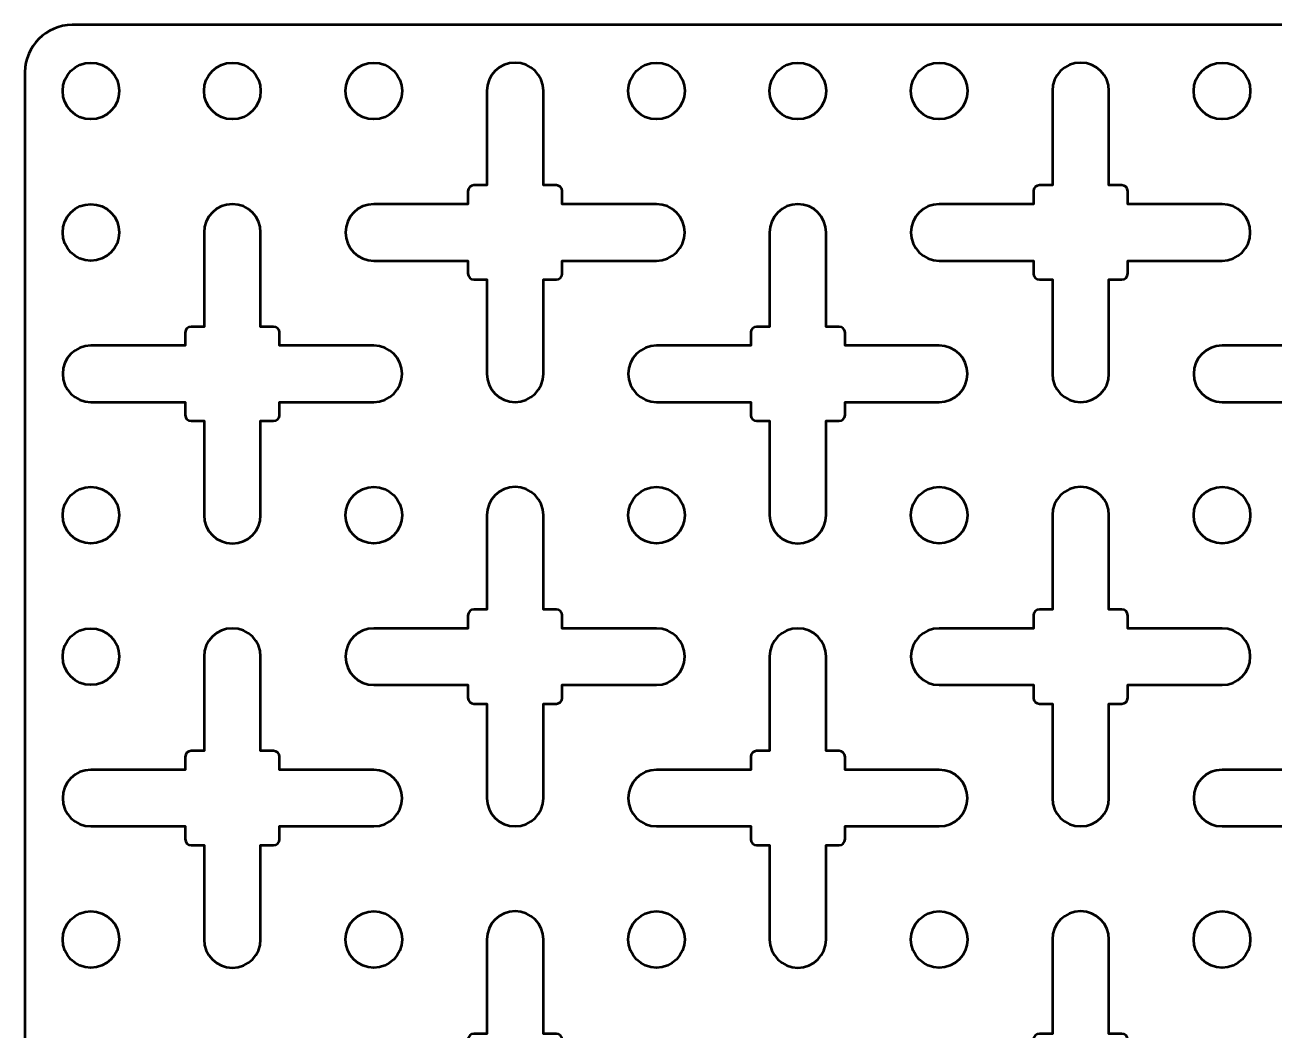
# Model space of a CAD drawing. Header units: centimetres. Extents: x -24.7 to 24.7, y -24.7 to 24.7.
# Drawn here: x -24.7 to -11.45, y 14.04 to 24.7 of the extents above; entities that cross this region are included whole.
import ezdxf

# ---------------------------------------------------------------- set-up
doc = ezdxf.new("R2010")
doc.units = ezdxf.units.CM
doc.header["$MEASUREMENT"] = 0
doc.layers.add('Layer 1', color=7, linetype='Continuous')

msp = doc.modelspace()

# ---------------------------------------------------------------- linework, layer by layer
at = {"layer": 'Layer 1', "lineweight": 53}
for centre in [(-23.99999, 23.99999), (-22.49999, 23.99999), (-20.99999, 23.99999), (-17.99999, 23.99999), (-16.49999, 23.99999), (-14.99999, 23.99999), (-11.99999, 23.99999), (-23.99999, 22.49999), (-23.99999, 19.49999), (-20.99999, 19.49999), (-17.99999, 19.49999), (-14.99999, 19.49999), (-11.99999, 19.49999), (-23.99999, 17.99999), (-23.99999, 14.99999), (-20.99999, 14.99999), (-17.99999, 14.99999), (-14.99999, 14.99999), (-11.99999, 14.99999)]:
    msp.add_ellipse(centre, major_axis=(0, 0.30001), ratio=1, dxfattribs=at)
for points, knots in [([(-24.7, -24.2), (-24.7, -24.2), (-24.7, 24.2), (-24.7, 24.2), (-24.7, 24.2), (-24.7, 24.47614), (-24.47614, 24.7), (-24.2, 24.7), (-24.2, 24.7), (-24.2, 24.7), (24.2, 24.7), (24.2, 24.7), (24.2, 24.7), (24.47614, 24.7), (24.7, 24.47614), (24.7, 24.2), (24.7, 24.2), (24.7, 24.2), (24.7, -24.2), (24.7, -24.2), (24.7, -24.2), (24.7, -24.47614), (24.47614, -24.7), (24.2, -24.7), (24.2, -24.7), (24.2, -24.7), (-24.2, -24.7), (-24.2, -24.7), (-24.2, -24.7), (-24.47614, -24.7), (-24.7, -24.47614), (-24.7, -24.2)], [0, 0, 0, 0, 0.11111111, 0.11111111, 0.11111111, 0.11111111, 0.22222222, 0.22222222, 0.22222222, 0.22222222, 0.33333333, 0.33333333, 0.33333333, 0.33333333, 0.44444444, 0.44444444, 0.44444444, 0.44444444, 0.55555556, 0.55555556, 0.55555556, 0.55555556, 0.66666667, 0.66666667, 0.66666667, 0.66666667, 0.77777778, 0.77777778, 0.77777778, 0.77777778, 1, 1, 1, 1]), ([(-19.8, 21), (-19.8, 21), (-19.8, 22.00002), (-19.8, 22.00002), (-19.8, 22.00002), (-19.8, 22.00002), (-19.9375, 22.00002), (-19.9375, 22.00002), (-19.9375, 22.00002), (-19.97202, 22.00002), (-20, 22.02801), (-20, 22.06252), (-20, 22.06252), (-20, 22.06252), (-20, 22.2), (-20, 22.2), (-20, 22.2), (-20, 22.2), (-21, 22.2), (-21, 22.2), (-21, 22.2), (-21.16569, 22.2), (-21.3, 22.33431), (-21.3, 22.5), (-21.3, 22.5), (-21.3, 22.66569), (-21.16569, 22.8), (-21, 22.8), (-21, 22.8), (-21, 22.8), (-20, 22.8), (-20, 22.8), (-20, 22.8), (-20, 22.8), (-20, 22.93748), (-20, 22.93748), (-20, 22.93748), (-20, 22.97199), (-19.97202, 22.99998), (-19.9375, 22.99998), (-19.9375, 22.99998), (-19.9375, 22.99998), (-19.8, 22.99998), (-19.8, 22.99998), (-19.8, 22.99998), (-19.8, 22.99998), (-19.8, 24), (-19.8, 24), (-19.8, 24), (-19.8, 24.16569), (-19.66569, 24.3), (-19.5, 24.3), (-19.5, 24.3), (-19.33431, 24.3), (-19.2, 24.16569), (-19.2, 24), (-19.2, 24), (-19.2, 24), (-19.2, 22.99998), (-19.2, 22.99998), (-19.2, 22.99998), (-19.2, 22.99998), (-19.0625, 22.99998), (-19.0625, 22.99998), (-19.0625, 22.99998), (-19.02798, 22.99998), (-19, 22.97199), (-19, 22.93748), (-19, 22.93748), (-19, 22.93748), (-19, 22.8), (-19, 22.8), (-19, 22.8), (-19, 22.8), (-18, 22.8), (-18, 22.8), (-18, 22.8), (-17.83431, 22.8), (-17.7, 22.66569), (-17.7, 22.5), (-17.7, 22.5), (-17.7, 22.33431), (-17.83431, 22.2), (-18, 22.2), (-18, 22.2), (-18, 22.2), (-19, 22.2), (-19, 22.2), (-19, 22.2), (-19, 22.2), (-19, 22.06252), (-19, 22.06252), (-19, 22.06252), (-19, 22.02801), (-19.02798, 22.00002), (-19.0625, 22.00002), (-19.0625, 22.00002), (-19.0625, 22.00002), (-19.2, 22.00002), (-19.2, 22.00002), (-19.2, 22.00002), (-19.2, 22.00002), (-19.2, 21), (-19.2, 21), (-19.2, 21), (-19.2, 20.83431), (-19.33431, 20.7), (-19.5, 20.7), (-19.5, 20.7), (-19.66569, 20.7), (-19.8, 20.83431), (-19.8, 21)], [0, 0, 0, 0, 0.03448276, 0.03448276, 0.03448276, 0.03448276, 0.06896552, 0.06896552, 0.06896552, 0.06896552, 0.10344828, 0.10344828, 0.10344828, 0.10344828, 0.13793103, 0.13793103, 0.13793103, 0.13793103, 0.17241379, 0.17241379, 0.17241379, 0.17241379, 0.20689655, 0.20689655, 0.20689655, 0.20689655, 0.24137931, 0.24137931, 0.24137931, 0.24137931, 0.27586207, 0.27586207, 0.27586207, 0.27586207, 0.31034483, 0.31034483, 0.31034483, 0.31034483, 0.34482759, 0.34482759, 0.34482759, 0.34482759, 0.37931034, 0.37931034, 0.37931034, 0.37931034, 0.4137931, 0.4137931, 0.4137931, 0.4137931, 0.44827586, 0.44827586, 0.44827586, 0.44827586, 0.48275862, 0.48275862, 0.48275862, 0.48275862, 0.51724138, 0.51724138, 0.51724138, 0.51724138, 0.55172414, 0.55172414, 0.55172414, 0.55172414, 0.5862069, 0.5862069, 0.5862069, 0.5862069, 0.62068966, 0.62068966, 0.62068966, 0.62068966, 0.65517241, 0.65517241, 0.65517241, 0.65517241, 0.68965517, 0.68965517, 0.68965517, 0.68965517, 0.72413793, 0.72413793, 0.72413793, 0.72413793, 0.75862069, 0.75862069, 0.75862069, 0.75862069, 0.79310345, 0.79310345, 0.79310345, 0.79310345, 0.82758621, 0.82758621, 0.82758621, 0.82758621, 0.86206897, 0.86206897, 0.86206897, 0.86206897, 0.89655172, 0.89655172, 0.89655172, 0.89655172, 0.93103448, 0.93103448, 0.93103448, 0.93103448, 1, 1, 1, 1]), ([(-13.8, 21), (-13.8, 21), (-13.8, 22.00002), (-13.8, 22.00002), (-13.8, 22.00002), (-13.8, 22.00002), (-13.9375, 22.00002), (-13.9375, 22.00002), (-13.9375, 22.00002), (-13.97202, 22.00002), (-14, 22.02801), (-14, 22.06252), (-14, 22.06252), (-14, 22.06252), (-14, 22.2), (-14, 22.2), (-14, 22.2), (-14, 22.2), (-15, 22.2), (-15, 22.2), (-15, 22.2), (-15.16569, 22.2), (-15.3, 22.33431), (-15.3, 22.5), (-15.3, 22.5), (-15.3, 22.66569), (-15.16569, 22.8), (-15, 22.8), (-15, 22.8), (-15, 22.8), (-14, 22.8), (-14, 22.8), (-14, 22.8), (-14, 22.8), (-14, 22.93748), (-14, 22.93748), (-14, 22.93748), (-14, 22.97199), (-13.97202, 22.99998), (-13.9375, 22.99998), (-13.9375, 22.99998), (-13.9375, 22.99998), (-13.8, 22.99998), (-13.8, 22.99998), (-13.8, 22.99998), (-13.8, 22.99998), (-13.8, 24), (-13.8, 24), (-13.8, 24), (-13.8, 24.16569), (-13.66569, 24.3), (-13.5, 24.3), (-13.5, 24.3), (-13.33431, 24.3), (-13.2, 24.16569), (-13.2, 24), (-13.2, 24), (-13.2, 24), (-13.2, 22.99998), (-13.2, 22.99998), (-13.2, 22.99998), (-13.2, 22.99998), (-13.0625, 22.99998), (-13.0625, 22.99998), (-13.0625, 22.99998), (-13.02798, 22.99998), (-13, 22.97199), (-13, 22.93748), (-13, 22.93748), (-13, 22.93748), (-13, 22.8), (-13, 22.8), (-13, 22.8), (-13, 22.8), (-12, 22.8), (-12, 22.8), (-12, 22.8), (-11.83431, 22.8), (-11.7, 22.66569), (-11.7, 22.5), (-11.7, 22.5), (-11.7, 22.33431), (-11.83431, 22.2), (-12, 22.2), (-12, 22.2), (-12, 22.2), (-13, 22.2), (-13, 22.2), (-13, 22.2), (-13, 22.2), (-13, 22.06252), (-13, 22.06252), (-13, 22.06252), (-13, 22.02801), (-13.02798, 22.00002), (-13.0625, 22.00002), (-13.0625, 22.00002), (-13.0625, 22.00002), (-13.2, 22.00002), (-13.2, 22.00002), (-13.2, 22.00002), (-13.2, 22.00002), (-13.2, 21), (-13.2, 21), (-13.2, 21), (-13.2, 20.83431), (-13.33431, 20.7), (-13.5, 20.7), (-13.5, 20.7), (-13.66569, 20.7), (-13.8, 20.83431), (-13.8, 21)], [0, 0, 0, 0, 0.03448276, 0.03448276, 0.03448276, 0.03448276, 0.06896552, 0.06896552, 0.06896552, 0.06896552, 0.10344828, 0.10344828, 0.10344828, 0.10344828, 0.13793103, 0.13793103, 0.13793103, 0.13793103, 0.17241379, 0.17241379, 0.17241379, 0.17241379, 0.20689655, 0.20689655, 0.20689655, 0.20689655, 0.24137931, 0.24137931, 0.24137931, 0.24137931, 0.27586207, 0.27586207, 0.27586207, 0.27586207, 0.31034483, 0.31034483, 0.31034483, 0.31034483, 0.34482759, 0.34482759, 0.34482759, 0.34482759, 0.37931034, 0.37931034, 0.37931034, 0.37931034, 0.4137931, 0.4137931, 0.4137931, 0.4137931, 0.44827586, 0.44827586, 0.44827586, 0.44827586, 0.48275862, 0.48275862, 0.48275862, 0.48275862, 0.51724138, 0.51724138, 0.51724138, 0.51724138, 0.55172414, 0.55172414, 0.55172414, 0.55172414, 0.5862069, 0.5862069, 0.5862069, 0.5862069, 0.62068966, 0.62068966, 0.62068966, 0.62068966, 0.65517241, 0.65517241, 0.65517241, 0.65517241, 0.68965517, 0.68965517, 0.68965517, 0.68965517, 0.72413793, 0.72413793, 0.72413793, 0.72413793, 0.75862069, 0.75862069, 0.75862069, 0.75862069, 0.79310345, 0.79310345, 0.79310345, 0.79310345, 0.82758621, 0.82758621, 0.82758621, 0.82758621, 0.86206897, 0.86206897, 0.86206897, 0.86206897, 0.89655172, 0.89655172, 0.89655172, 0.89655172, 0.93103448, 0.93103448, 0.93103448, 0.93103448, 1, 1, 1, 1]), ([(-22.8, 19.5), (-22.8, 19.5), (-22.8, 20.50002), (-22.8, 20.50002), (-22.8, 20.50002), (-22.8, 20.50002), (-22.9375, 20.50002), (-22.9375, 20.50002), (-22.9375, 20.50002), (-22.97202, 20.50002), (-23, 20.52801), (-23, 20.56252), (-23, 20.56252), (-23, 20.56252), (-23, 20.7), (-23, 20.7), (-23, 20.7), (-23, 20.7), (-24, 20.7), (-24, 20.7), (-24, 20.7), (-24.16569, 20.7), (-24.3, 20.83431), (-24.3, 21), (-24.3, 21), (-24.3, 21.16569), (-24.16569, 21.3), (-24, 21.3), (-24, 21.3), (-24, 21.3), (-23, 21.3), (-23, 21.3), (-23, 21.3), (-23, 21.3), (-23, 21.43748), (-23, 21.43748), (-23, 21.43748), (-23, 21.47199), (-22.97202, 21.49998), (-22.9375, 21.49998), (-22.9375, 21.49998), (-22.9375, 21.49998), (-22.8, 21.49998), (-22.8, 21.49998), (-22.8, 21.49998), (-22.8, 21.49998), (-22.8, 22.5), (-22.8, 22.5), (-22.8, 22.5), (-22.8, 22.66569), (-22.66569, 22.8), (-22.5, 22.8), (-22.5, 22.8), (-22.33431, 22.8), (-22.2, 22.66569), (-22.2, 22.5), (-22.2, 22.5), (-22.2, 22.5), (-22.2, 21.49998), (-22.2, 21.49998), (-22.2, 21.49998), (-22.2, 21.49998), (-22.0625, 21.49998), (-22.0625, 21.49998), (-22.0625, 21.49998), (-22.02798, 21.49998), (-22, 21.47199), (-22, 21.43748), (-22, 21.43748), (-22, 21.43748), (-22, 21.3), (-22, 21.3), (-22, 21.3), (-22, 21.3), (-21, 21.3), (-21, 21.3), (-21, 21.3), (-20.83431, 21.3), (-20.7, 21.16569), (-20.7, 21), (-20.7, 21), (-20.7, 20.83431), (-20.83431, 20.7), (-21, 20.7), (-21, 20.7), (-21, 20.7), (-22, 20.7), (-22, 20.7), (-22, 20.7), (-22, 20.7), (-22, 20.56252), (-22, 20.56252), (-22, 20.56252), (-22, 20.52801), (-22.02798, 20.50002), (-22.0625, 20.50002), (-22.0625, 20.50002), (-22.0625, 20.50002), (-22.2, 20.50002), (-22.2, 20.50002), (-22.2, 20.50002), (-22.2, 20.50002), (-22.2, 19.5), (-22.2, 19.5), (-22.2, 19.5), (-22.2, 19.33431), (-22.33431, 19.2), (-22.5, 19.2), (-22.5, 19.2), (-22.66569, 19.2), (-22.8, 19.33431), (-22.8, 19.5)], [0, 0, 0, 0, 0.03448276, 0.03448276, 0.03448276, 0.03448276, 0.06896552, 0.06896552, 0.06896552, 0.06896552, 0.10344828, 0.10344828, 0.10344828, 0.10344828, 0.13793103, 0.13793103, 0.13793103, 0.13793103, 0.17241379, 0.17241379, 0.17241379, 0.17241379, 0.20689655, 0.20689655, 0.20689655, 0.20689655, 0.24137931, 0.24137931, 0.24137931, 0.24137931, 0.27586207, 0.27586207, 0.27586207, 0.27586207, 0.31034483, 0.31034483, 0.31034483, 0.31034483, 0.34482759, 0.34482759, 0.34482759, 0.34482759, 0.37931034, 0.37931034, 0.37931034, 0.37931034, 0.4137931, 0.4137931, 0.4137931, 0.4137931, 0.44827586, 0.44827586, 0.44827586, 0.44827586, 0.48275862, 0.48275862, 0.48275862, 0.48275862, 0.51724138, 0.51724138, 0.51724138, 0.51724138, 0.55172414, 0.55172414, 0.55172414, 0.55172414, 0.5862069, 0.5862069, 0.5862069, 0.5862069, 0.62068966, 0.62068966, 0.62068966, 0.62068966, 0.65517241, 0.65517241, 0.65517241, 0.65517241, 0.68965517, 0.68965517, 0.68965517, 0.68965517, 0.72413793, 0.72413793, 0.72413793, 0.72413793, 0.75862069, 0.75862069, 0.75862069, 0.75862069, 0.79310345, 0.79310345, 0.79310345, 0.79310345, 0.82758621, 0.82758621, 0.82758621, 0.82758621, 0.86206897, 0.86206897, 0.86206897, 0.86206897, 0.89655172, 0.89655172, 0.89655172, 0.89655172, 0.93103448, 0.93103448, 0.93103448, 0.93103448, 1, 1, 1, 1]), ([(-16.8, 19.5), (-16.8, 19.5), (-16.8, 20.50002), (-16.8, 20.50002), (-16.8, 20.50002), (-16.8, 20.50002), (-16.9375, 20.50002), (-16.9375, 20.50002), (-16.9375, 20.50002), (-16.97202, 20.50002), (-17, 20.52801), (-17, 20.56252), (-17, 20.56252), (-17, 20.56252), (-17, 20.7), (-17, 20.7), (-17, 20.7), (-17, 20.7), (-18, 20.7), (-18, 20.7), (-18, 20.7), (-18.16569, 20.7), (-18.3, 20.83431), (-18.3, 21), (-18.3, 21), (-18.3, 21.16569), (-18.16569, 21.3), (-18, 21.3), (-18, 21.3), (-18, 21.3), (-17, 21.3), (-17, 21.3), (-17, 21.3), (-17, 21.3), (-17, 21.43748), (-17, 21.43748), (-17, 21.43748), (-17, 21.47199), (-16.97202, 21.49998), (-16.9375, 21.49998), (-16.9375, 21.49998), (-16.9375, 21.49998), (-16.8, 21.49998), (-16.8, 21.49998), (-16.8, 21.49998), (-16.8, 21.49998), (-16.8, 22.5), (-16.8, 22.5), (-16.8, 22.5), (-16.8, 22.66569), (-16.66569, 22.8), (-16.5, 22.8), (-16.5, 22.8), (-16.33431, 22.8), (-16.2, 22.66569), (-16.2, 22.5), (-16.2, 22.5), (-16.2, 22.5), (-16.2, 21.49998), (-16.2, 21.49998), (-16.2, 21.49998), (-16.2, 21.49998), (-16.0625, 21.49998), (-16.0625, 21.49998), (-16.0625, 21.49998), (-16.02798, 21.49998), (-16, 21.47199), (-16, 21.43748), (-16, 21.43748), (-16, 21.43748), (-16, 21.3), (-16, 21.3), (-16, 21.3), (-16, 21.3), (-15, 21.3), (-15, 21.3), (-15, 21.3), (-14.83431, 21.3), (-14.7, 21.16569), (-14.7, 21), (-14.7, 21), (-14.7, 20.83431), (-14.83431, 20.7), (-15, 20.7), (-15, 20.7), (-15, 20.7), (-16, 20.7), (-16, 20.7), (-16, 20.7), (-16, 20.7), (-16, 20.56252), (-16, 20.56252), (-16, 20.56252), (-16, 20.52801), (-16.02798, 20.50002), (-16.0625, 20.50002), (-16.0625, 20.50002), (-16.0625, 20.50002), (-16.2, 20.50002), (-16.2, 20.50002), (-16.2, 20.50002), (-16.2, 20.50002), (-16.2, 19.5), (-16.2, 19.5), (-16.2, 19.5), (-16.2, 19.33431), (-16.33431, 19.2), (-16.5, 19.2), (-16.5, 19.2), (-16.66569, 19.2), (-16.8, 19.33431), (-16.8, 19.5)], [0, 0, 0, 0, 0.03448276, 0.03448276, 0.03448276, 0.03448276, 0.06896552, 0.06896552, 0.06896552, 0.06896552, 0.10344828, 0.10344828, 0.10344828, 0.10344828, 0.13793103, 0.13793103, 0.13793103, 0.13793103, 0.17241379, 0.17241379, 0.17241379, 0.17241379, 0.20689655, 0.20689655, 0.20689655, 0.20689655, 0.24137931, 0.24137931, 0.24137931, 0.24137931, 0.27586207, 0.27586207, 0.27586207, 0.27586207, 0.31034483, 0.31034483, 0.31034483, 0.31034483, 0.34482759, 0.34482759, 0.34482759, 0.34482759, 0.37931034, 0.37931034, 0.37931034, 0.37931034, 0.4137931, 0.4137931, 0.4137931, 0.4137931, 0.44827586, 0.44827586, 0.44827586, 0.44827586, 0.48275862, 0.48275862, 0.48275862, 0.48275862, 0.51724138, 0.51724138, 0.51724138, 0.51724138, 0.55172414, 0.55172414, 0.55172414, 0.55172414, 0.5862069, 0.5862069, 0.5862069, 0.5862069, 0.62068966, 0.62068966, 0.62068966, 0.62068966, 0.65517241, 0.65517241, 0.65517241, 0.65517241, 0.68965517, 0.68965517, 0.68965517, 0.68965517, 0.72413793, 0.72413793, 0.72413793, 0.72413793, 0.75862069, 0.75862069, 0.75862069, 0.75862069, 0.79310345, 0.79310345, 0.79310345, 0.79310345, 0.82758621, 0.82758621, 0.82758621, 0.82758621, 0.86206897, 0.86206897, 0.86206897, 0.86206897, 0.89655172, 0.89655172, 0.89655172, 0.89655172, 0.93103448, 0.93103448, 0.93103448, 0.93103448, 1, 1, 1, 1]), ([(-10.8, 19.5), (-10.8, 19.5), (-10.8, 20.50002), (-10.8, 20.50002), (-10.8, 20.50002), (-10.8, 20.50002), (-10.9375, 20.50002), (-10.9375, 20.50002), (-10.9375, 20.50002), (-10.97202, 20.50002), (-11, 20.52801), (-11, 20.56252), (-11, 20.56252), (-11, 20.56252), (-11, 20.7), (-11, 20.7), (-11, 20.7), (-11, 20.7), (-12, 20.7), (-12, 20.7), (-12, 20.7), (-12.16569, 20.7), (-12.3, 20.83431), (-12.3, 21), (-12.3, 21), (-12.3, 21.16569), (-12.16569, 21.3), (-12, 21.3), (-12, 21.3), (-12, 21.3), (-11, 21.3), (-11, 21.3), (-11, 21.3), (-11, 21.3), (-11, 21.43748), (-11, 21.43748), (-11, 21.43748), (-11, 21.47199), (-10.97202, 21.49998), (-10.9375, 21.49998), (-10.9375, 21.49998), (-10.9375, 21.49998), (-10.8, 21.49998), (-10.8, 21.49998), (-10.8, 21.49998), (-10.8, 21.49998), (-10.8, 22.5), (-10.8, 22.5), (-10.8, 22.5), (-10.8, 22.66569), (-10.66569, 22.8), (-10.5, 22.8), (-10.5, 22.8), (-10.33431, 22.8), (-10.2, 22.66569), (-10.2, 22.5), (-10.2, 22.5), (-10.2, 22.5), (-10.2, 21.49998), (-10.2, 21.49998), (-10.2, 21.49998), (-10.2, 21.49998), (-10.0625, 21.49998), (-10.0625, 21.49998), (-10.0625, 21.49998), (-10.02798, 21.49998), (-10, 21.47199), (-10, 21.43748), (-10, 21.43748), (-10, 21.43748), (-10, 21.3), (-10, 21.3), (-10, 21.3), (-10, 21.3), (-9, 21.3), (-9, 21.3), (-9, 21.3), (-8.83431, 21.3), (-8.7, 21.16569), (-8.7, 21), (-8.7, 21), (-8.7, 20.83431), (-8.83431, 20.7), (-9, 20.7), (-9, 20.7), (-9, 20.7), (-10, 20.7), (-10, 20.7), (-10, 20.7), (-10, 20.7), (-10, 20.56252), (-10, 20.56252), (-10, 20.56252), (-10, 20.52801), (-10.02798, 20.50002), (-10.0625, 20.50002), (-10.0625, 20.50002), (-10.0625, 20.50002), (-10.2, 20.50002), (-10.2, 20.50002), (-10.2, 20.50002), (-10.2, 20.50002), (-10.2, 19.5), (-10.2, 19.5), (-10.2, 19.5), (-10.2, 19.33431), (-10.33431, 19.2), (-10.5, 19.2), (-10.5, 19.2), (-10.66569, 19.2), (-10.8, 19.33431), (-10.8, 19.5)], [0, 0, 0, 0, 0.03448276, 0.03448276, 0.03448276, 0.03448276, 0.06896552, 0.06896552, 0.06896552, 0.06896552, 0.10344828, 0.10344828, 0.10344828, 0.10344828, 0.13793103, 0.13793103, 0.13793103, 0.13793103, 0.17241379, 0.17241379, 0.17241379, 0.17241379, 0.20689655, 0.20689655, 0.20689655, 0.20689655, 0.24137931, 0.24137931, 0.24137931, 0.24137931, 0.27586207, 0.27586207, 0.27586207, 0.27586207, 0.31034483, 0.31034483, 0.31034483, 0.31034483, 0.34482759, 0.34482759, 0.34482759, 0.34482759, 0.37931034, 0.37931034, 0.37931034, 0.37931034, 0.4137931, 0.4137931, 0.4137931, 0.4137931, 0.44827586, 0.44827586, 0.44827586, 0.44827586, 0.48275862, 0.48275862, 0.48275862, 0.48275862, 0.51724138, 0.51724138, 0.51724138, 0.51724138, 0.55172414, 0.55172414, 0.55172414, 0.55172414, 0.5862069, 0.5862069, 0.5862069, 0.5862069, 0.62068966, 0.62068966, 0.62068966, 0.62068966, 0.65517241, 0.65517241, 0.65517241, 0.65517241, 0.68965517, 0.68965517, 0.68965517, 0.68965517, 0.72413793, 0.72413793, 0.72413793, 0.72413793, 0.75862069, 0.75862069, 0.75862069, 0.75862069, 0.79310345, 0.79310345, 0.79310345, 0.79310345, 0.82758621, 0.82758621, 0.82758621, 0.82758621, 0.86206897, 0.86206897, 0.86206897, 0.86206897, 0.89655172, 0.89655172, 0.89655172, 0.89655172, 0.93103448, 0.93103448, 0.93103448, 0.93103448, 1, 1, 1, 1]), ([(-19.8, 16.5), (-19.8, 16.5), (-19.8, 17.50002), (-19.8, 17.50002), (-19.8, 17.50002), (-19.8, 17.50002), (-19.9375, 17.50002), (-19.9375, 17.50002), (-19.9375, 17.50002), (-19.97202, 17.50002), (-20, 17.52801), (-20, 17.56252), (-20, 17.56252), (-20, 17.56252), (-20, 17.7), (-20, 17.7), (-20, 17.7), (-20, 17.7), (-21, 17.7), (-21, 17.7), (-21, 17.7), (-21.16569, 17.7), (-21.3, 17.83431), (-21.3, 18), (-21.3, 18), (-21.3, 18.16569), (-21.16569, 18.3), (-21, 18.3), (-21, 18.3), (-21, 18.3), (-20, 18.3), (-20, 18.3), (-20, 18.3), (-20, 18.3), (-20, 18.43748), (-20, 18.43748), (-20, 18.43748), (-20, 18.47199), (-19.97202, 18.49998), (-19.9375, 18.49998), (-19.9375, 18.49998), (-19.9375, 18.49998), (-19.8, 18.49998), (-19.8, 18.49998), (-19.8, 18.49998), (-19.8, 18.49998), (-19.8, 19.5), (-19.8, 19.5), (-19.8, 19.5), (-19.8, 19.66569), (-19.66569, 19.8), (-19.5, 19.8), (-19.5, 19.8), (-19.33431, 19.8), (-19.2, 19.66569), (-19.2, 19.5), (-19.2, 19.5), (-19.2, 19.5), (-19.2, 18.49998), (-19.2, 18.49998), (-19.2, 18.49998), (-19.2, 18.49998), (-19.0625, 18.49998), (-19.0625, 18.49998), (-19.0625, 18.49998), (-19.02798, 18.49998), (-19, 18.47199), (-19, 18.43748), (-19, 18.43748), (-19, 18.43748), (-19, 18.3), (-19, 18.3), (-19, 18.3), (-19, 18.3), (-18, 18.3), (-18, 18.3), (-18, 18.3), (-17.83431, 18.3), (-17.7, 18.16569), (-17.7, 18), (-17.7, 18), (-17.7, 17.83431), (-17.83431, 17.7), (-18, 17.7), (-18, 17.7), (-18, 17.7), (-19, 17.7), (-19, 17.7), (-19, 17.7), (-19, 17.7), (-19, 17.56252), (-19, 17.56252), (-19, 17.56252), (-19, 17.52801), (-19.02798, 17.50002), (-19.0625, 17.50002), (-19.0625, 17.50002), (-19.0625, 17.50002), (-19.2, 17.50002), (-19.2, 17.50002), (-19.2, 17.50002), (-19.2, 17.50002), (-19.2, 16.5), (-19.2, 16.5), (-19.2, 16.5), (-19.2, 16.33431), (-19.33431, 16.2), (-19.5, 16.2), (-19.5, 16.2), (-19.66569, 16.2), (-19.8, 16.33431), (-19.8, 16.5)], [0, 0, 0, 0, 0.03448276, 0.03448276, 0.03448276, 0.03448276, 0.06896552, 0.06896552, 0.06896552, 0.06896552, 0.10344828, 0.10344828, 0.10344828, 0.10344828, 0.13793103, 0.13793103, 0.13793103, 0.13793103, 0.17241379, 0.17241379, 0.17241379, 0.17241379, 0.20689655, 0.20689655, 0.20689655, 0.20689655, 0.24137931, 0.24137931, 0.24137931, 0.24137931, 0.27586207, 0.27586207, 0.27586207, 0.27586207, 0.31034483, 0.31034483, 0.31034483, 0.31034483, 0.34482759, 0.34482759, 0.34482759, 0.34482759, 0.37931034, 0.37931034, 0.37931034, 0.37931034, 0.4137931, 0.4137931, 0.4137931, 0.4137931, 0.44827586, 0.44827586, 0.44827586, 0.44827586, 0.48275862, 0.48275862, 0.48275862, 0.48275862, 0.51724138, 0.51724138, 0.51724138, 0.51724138, 0.55172414, 0.55172414, 0.55172414, 0.55172414, 0.5862069, 0.5862069, 0.5862069, 0.5862069, 0.62068966, 0.62068966, 0.62068966, 0.62068966, 0.65517241, 0.65517241, 0.65517241, 0.65517241, 0.68965517, 0.68965517, 0.68965517, 0.68965517, 0.72413793, 0.72413793, 0.72413793, 0.72413793, 0.75862069, 0.75862069, 0.75862069, 0.75862069, 0.79310345, 0.79310345, 0.79310345, 0.79310345, 0.82758621, 0.82758621, 0.82758621, 0.82758621, 0.86206897, 0.86206897, 0.86206897, 0.86206897, 0.89655172, 0.89655172, 0.89655172, 0.89655172, 0.93103448, 0.93103448, 0.93103448, 0.93103448, 1, 1, 1, 1]), ([(-13.8, 16.5), (-13.8, 16.5), (-13.8, 17.50002), (-13.8, 17.50002), (-13.8, 17.50002), (-13.8, 17.50002), (-13.9375, 17.50002), (-13.9375, 17.50002), (-13.9375, 17.50002), (-13.97202, 17.50002), (-14, 17.52801), (-14, 17.56252), (-14, 17.56252), (-14, 17.56252), (-14, 17.7), (-14, 17.7), (-14, 17.7), (-14, 17.7), (-15, 17.7), (-15, 17.7), (-15, 17.7), (-15.16569, 17.7), (-15.3, 17.83431), (-15.3, 18), (-15.3, 18), (-15.3, 18.16569), (-15.16569, 18.3), (-15, 18.3), (-15, 18.3), (-15, 18.3), (-14, 18.3), (-14, 18.3), (-14, 18.3), (-14, 18.3), (-14, 18.43748), (-14, 18.43748), (-14, 18.43748), (-14, 18.47199), (-13.97202, 18.49998), (-13.9375, 18.49998), (-13.9375, 18.49998), (-13.9375, 18.49998), (-13.8, 18.49998), (-13.8, 18.49998), (-13.8, 18.49998), (-13.8, 18.49998), (-13.8, 19.5), (-13.8, 19.5), (-13.8, 19.5), (-13.8, 19.66569), (-13.66569, 19.8), (-13.5, 19.8), (-13.5, 19.8), (-13.33431, 19.8), (-13.2, 19.66569), (-13.2, 19.5), (-13.2, 19.5), (-13.2, 19.5), (-13.2, 18.49998), (-13.2, 18.49998), (-13.2, 18.49998), (-13.2, 18.49998), (-13.0625, 18.49998), (-13.0625, 18.49998), (-13.0625, 18.49998), (-13.02798, 18.49998), (-13, 18.47199), (-13, 18.43748), (-13, 18.43748), (-13, 18.43748), (-13, 18.3), (-13, 18.3), (-13, 18.3), (-13, 18.3), (-12, 18.3), (-12, 18.3), (-12, 18.3), (-11.83431, 18.3), (-11.7, 18.16569), (-11.7, 18), (-11.7, 18), (-11.7, 17.83431), (-11.83431, 17.7), (-12, 17.7), (-12, 17.7), (-12, 17.7), (-13, 17.7), (-13, 17.7), (-13, 17.7), (-13, 17.7), (-13, 17.56252), (-13, 17.56252), (-13, 17.56252), (-13, 17.52801), (-13.02798, 17.50002), (-13.0625, 17.50002), (-13.0625, 17.50002), (-13.0625, 17.50002), (-13.2, 17.50002), (-13.2, 17.50002), (-13.2, 17.50002), (-13.2, 17.50002), (-13.2, 16.5), (-13.2, 16.5), (-13.2, 16.5), (-13.2, 16.33431), (-13.33431, 16.2), (-13.5, 16.2), (-13.5, 16.2), (-13.66569, 16.2), (-13.8, 16.33431), (-13.8, 16.5)], [0, 0, 0, 0, 0.03448276, 0.03448276, 0.03448276, 0.03448276, 0.06896552, 0.06896552, 0.06896552, 0.06896552, 0.10344828, 0.10344828, 0.10344828, 0.10344828, 0.13793103, 0.13793103, 0.13793103, 0.13793103, 0.17241379, 0.17241379, 0.17241379, 0.17241379, 0.20689655, 0.20689655, 0.20689655, 0.20689655, 0.24137931, 0.24137931, 0.24137931, 0.24137931, 0.27586207, 0.27586207, 0.27586207, 0.27586207, 0.31034483, 0.31034483, 0.31034483, 0.31034483, 0.34482759, 0.34482759, 0.34482759, 0.34482759, 0.37931034, 0.37931034, 0.37931034, 0.37931034, 0.4137931, 0.4137931, 0.4137931, 0.4137931, 0.44827586, 0.44827586, 0.44827586, 0.44827586, 0.48275862, 0.48275862, 0.48275862, 0.48275862, 0.51724138, 0.51724138, 0.51724138, 0.51724138, 0.55172414, 0.55172414, 0.55172414, 0.55172414, 0.5862069, 0.5862069, 0.5862069, 0.5862069, 0.62068966, 0.62068966, 0.62068966, 0.62068966, 0.65517241, 0.65517241, 0.65517241, 0.65517241, 0.68965517, 0.68965517, 0.68965517, 0.68965517, 0.72413793, 0.72413793, 0.72413793, 0.72413793, 0.75862069, 0.75862069, 0.75862069, 0.75862069, 0.79310345, 0.79310345, 0.79310345, 0.79310345, 0.82758621, 0.82758621, 0.82758621, 0.82758621, 0.86206897, 0.86206897, 0.86206897, 0.86206897, 0.89655172, 0.89655172, 0.89655172, 0.89655172, 0.93103448, 0.93103448, 0.93103448, 0.93103448, 1, 1, 1, 1]), ([(-22.8, 15), (-22.8, 15), (-22.8, 16.00002), (-22.8, 16.00002), (-22.8, 16.00002), (-22.8, 16.00002), (-22.9375, 16.00002), (-22.9375, 16.00002), (-22.9375, 16.00002), (-22.97202, 16.00002), (-23, 16.02801), (-23, 16.06252), (-23, 16.06252), (-23, 16.06252), (-23, 16.2), (-23, 16.2), (-23, 16.2), (-23, 16.2), (-24, 16.2), (-24, 16.2), (-24, 16.2), (-24.16569, 16.2), (-24.3, 16.33431), (-24.3, 16.5), (-24.3, 16.5), (-24.3, 16.66569), (-24.16569, 16.8), (-24, 16.8), (-24, 16.8), (-24, 16.8), (-23, 16.8), (-23, 16.8), (-23, 16.8), (-23, 16.8), (-23, 16.93748), (-23, 16.93748), (-23, 16.93748), (-23, 16.97199), (-22.97202, 16.99998), (-22.9375, 16.99998), (-22.9375, 16.99998), (-22.9375, 16.99998), (-22.8, 16.99998), (-22.8, 16.99998), (-22.8, 16.99998), (-22.8, 16.99998), (-22.8, 18), (-22.8, 18), (-22.8, 18), (-22.8, 18.16569), (-22.66569, 18.3), (-22.5, 18.3), (-22.5, 18.3), (-22.33431, 18.3), (-22.2, 18.16569), (-22.2, 18), (-22.2, 18), (-22.2, 18), (-22.2, 16.99998), (-22.2, 16.99998), (-22.2, 16.99998), (-22.2, 16.99998), (-22.0625, 16.99998), (-22.0625, 16.99998), (-22.0625, 16.99998), (-22.02798, 16.99998), (-22, 16.97199), (-22, 16.93748), (-22, 16.93748), (-22, 16.93748), (-22, 16.8), (-22, 16.8), (-22, 16.8), (-22, 16.8), (-21, 16.8), (-21, 16.8), (-21, 16.8), (-20.83431, 16.8), (-20.7, 16.66569), (-20.7, 16.5), (-20.7, 16.5), (-20.7, 16.33431), (-20.83431, 16.2), (-21, 16.2), (-21, 16.2), (-21, 16.2), (-22, 16.2), (-22, 16.2), (-22, 16.2), (-22, 16.2), (-22, 16.06252), (-22, 16.06252), (-22, 16.06252), (-22, 16.02801), (-22.02798, 16.00002), (-22.0625, 16.00002), (-22.0625, 16.00002), (-22.0625, 16.00002), (-22.2, 16.00002), (-22.2, 16.00002), (-22.2, 16.00002), (-22.2, 16.00002), (-22.2, 15), (-22.2, 15), (-22.2, 15), (-22.2, 14.83431), (-22.33431, 14.7), (-22.5, 14.7), (-22.5, 14.7), (-22.66569, 14.7), (-22.8, 14.83431), (-22.8, 15)], [0, 0, 0, 0, 0.03448276, 0.03448276, 0.03448276, 0.03448276, 0.06896552, 0.06896552, 0.06896552, 0.06896552, 0.10344828, 0.10344828, 0.10344828, 0.10344828, 0.13793103, 0.13793103, 0.13793103, 0.13793103, 0.17241379, 0.17241379, 0.17241379, 0.17241379, 0.20689655, 0.20689655, 0.20689655, 0.20689655, 0.24137931, 0.24137931, 0.24137931, 0.24137931, 0.27586207, 0.27586207, 0.27586207, 0.27586207, 0.31034483, 0.31034483, 0.31034483, 0.31034483, 0.34482759, 0.34482759, 0.34482759, 0.34482759, 0.37931034, 0.37931034, 0.37931034, 0.37931034, 0.4137931, 0.4137931, 0.4137931, 0.4137931, 0.44827586, 0.44827586, 0.44827586, 0.44827586, 0.48275862, 0.48275862, 0.48275862, 0.48275862, 0.51724138, 0.51724138, 0.51724138, 0.51724138, 0.55172414, 0.55172414, 0.55172414, 0.55172414, 0.5862069, 0.5862069, 0.5862069, 0.5862069, 0.62068966, 0.62068966, 0.62068966, 0.62068966, 0.65517241, 0.65517241, 0.65517241, 0.65517241, 0.68965517, 0.68965517, 0.68965517, 0.68965517, 0.72413793, 0.72413793, 0.72413793, 0.72413793, 0.75862069, 0.75862069, 0.75862069, 0.75862069, 0.79310345, 0.79310345, 0.79310345, 0.79310345, 0.82758621, 0.82758621, 0.82758621, 0.82758621, 0.86206897, 0.86206897, 0.86206897, 0.86206897, 0.89655172, 0.89655172, 0.89655172, 0.89655172, 0.93103448, 0.93103448, 0.93103448, 0.93103448, 1, 1, 1, 1]), ([(-16.8, 15), (-16.8, 15), (-16.8, 16.00002), (-16.8, 16.00002), (-16.8, 16.00002), (-16.8, 16.00002), (-16.9375, 16.00002), (-16.9375, 16.00002), (-16.9375, 16.00002), (-16.97202, 16.00002), (-17, 16.02801), (-17, 16.06252), (-17, 16.06252), (-17, 16.06252), (-17, 16.2), (-17, 16.2), (-17, 16.2), (-17, 16.2), (-18, 16.2), (-18, 16.2), (-18, 16.2), (-18.16569, 16.2), (-18.3, 16.33431), (-18.3, 16.5), (-18.3, 16.5), (-18.3, 16.66569), (-18.16569, 16.8), (-18, 16.8), (-18, 16.8), (-18, 16.8), (-17, 16.8), (-17, 16.8), (-17, 16.8), (-17, 16.8), (-17, 16.93748), (-17, 16.93748), (-17, 16.93748), (-17, 16.97199), (-16.97202, 16.99998), (-16.9375, 16.99998), (-16.9375, 16.99998), (-16.9375, 16.99998), (-16.8, 16.99998), (-16.8, 16.99998), (-16.8, 16.99998), (-16.8, 16.99998), (-16.8, 18), (-16.8, 18), (-16.8, 18), (-16.8, 18.16569), (-16.66569, 18.3), (-16.5, 18.3), (-16.5, 18.3), (-16.33431, 18.3), (-16.2, 18.16569), (-16.2, 18), (-16.2, 18), (-16.2, 18), (-16.2, 16.99998), (-16.2, 16.99998), (-16.2, 16.99998), (-16.2, 16.99998), (-16.0625, 16.99998), (-16.0625, 16.99998), (-16.0625, 16.99998), (-16.02798, 16.99998), (-16, 16.97199), (-16, 16.93748), (-16, 16.93748), (-16, 16.93748), (-16, 16.8), (-16, 16.8), (-16, 16.8), (-16, 16.8), (-15, 16.8), (-15, 16.8), (-15, 16.8), (-14.83431, 16.8), (-14.7, 16.66569), (-14.7, 16.5), (-14.7, 16.5), (-14.7, 16.33431), (-14.83431, 16.2), (-15, 16.2), (-15, 16.2), (-15, 16.2), (-16, 16.2), (-16, 16.2), (-16, 16.2), (-16, 16.2), (-16, 16.06252), (-16, 16.06252), (-16, 16.06252), (-16, 16.02801), (-16.02798, 16.00002), (-16.0625, 16.00002), (-16.0625, 16.00002), (-16.0625, 16.00002), (-16.2, 16.00002), (-16.2, 16.00002), (-16.2, 16.00002), (-16.2, 16.00002), (-16.2, 15), (-16.2, 15), (-16.2, 15), (-16.2, 14.83431), (-16.33431, 14.7), (-16.5, 14.7), (-16.5, 14.7), (-16.66569, 14.7), (-16.8, 14.83431), (-16.8, 15)], [0, 0, 0, 0, 0.03448276, 0.03448276, 0.03448276, 0.03448276, 0.06896552, 0.06896552, 0.06896552, 0.06896552, 0.10344828, 0.10344828, 0.10344828, 0.10344828, 0.13793103, 0.13793103, 0.13793103, 0.13793103, 0.17241379, 0.17241379, 0.17241379, 0.17241379, 0.20689655, 0.20689655, 0.20689655, 0.20689655, 0.24137931, 0.24137931, 0.24137931, 0.24137931, 0.27586207, 0.27586207, 0.27586207, 0.27586207, 0.31034483, 0.31034483, 0.31034483, 0.31034483, 0.34482759, 0.34482759, 0.34482759, 0.34482759, 0.37931034, 0.37931034, 0.37931034, 0.37931034, 0.4137931, 0.4137931, 0.4137931, 0.4137931, 0.44827586, 0.44827586, 0.44827586, 0.44827586, 0.48275862, 0.48275862, 0.48275862, 0.48275862, 0.51724138, 0.51724138, 0.51724138, 0.51724138, 0.55172414, 0.55172414, 0.55172414, 0.55172414, 0.5862069, 0.5862069, 0.5862069, 0.5862069, 0.62068966, 0.62068966, 0.62068966, 0.62068966, 0.65517241, 0.65517241, 0.65517241, 0.65517241, 0.68965517, 0.68965517, 0.68965517, 0.68965517, 0.72413793, 0.72413793, 0.72413793, 0.72413793, 0.75862069, 0.75862069, 0.75862069, 0.75862069, 0.79310345, 0.79310345, 0.79310345, 0.79310345, 0.82758621, 0.82758621, 0.82758621, 0.82758621, 0.86206897, 0.86206897, 0.86206897, 0.86206897, 0.89655172, 0.89655172, 0.89655172, 0.89655172, 0.93103448, 0.93103448, 0.93103448, 0.93103448, 1, 1, 1, 1]), ([(-10.8, 15), (-10.8, 15), (-10.8, 16.00002), (-10.8, 16.00002), (-10.8, 16.00002), (-10.8, 16.00002), (-10.9375, 16.00002), (-10.9375, 16.00002), (-10.9375, 16.00002), (-10.97202, 16.00002), (-11, 16.02801), (-11, 16.06252), (-11, 16.06252), (-11, 16.06252), (-11, 16.2), (-11, 16.2), (-11, 16.2), (-11, 16.2), (-12, 16.2), (-12, 16.2), (-12, 16.2), (-12.16569, 16.2), (-12.3, 16.33431), (-12.3, 16.5), (-12.3, 16.5), (-12.3, 16.66569), (-12.16569, 16.8), (-12, 16.8), (-12, 16.8), (-12, 16.8), (-11, 16.8), (-11, 16.8), (-11, 16.8), (-11, 16.8), (-11, 16.93748), (-11, 16.93748), (-11, 16.93748), (-11, 16.97199), (-10.97202, 16.99998), (-10.9375, 16.99998), (-10.9375, 16.99998), (-10.9375, 16.99998), (-10.8, 16.99998), (-10.8, 16.99998), (-10.8, 16.99998), (-10.8, 16.99998), (-10.8, 18), (-10.8, 18), (-10.8, 18), (-10.8, 18.16569), (-10.66569, 18.3), (-10.5, 18.3), (-10.5, 18.3), (-10.33431, 18.3), (-10.2, 18.16569), (-10.2, 18), (-10.2, 18), (-10.2, 18), (-10.2, 16.99998), (-10.2, 16.99998), (-10.2, 16.99998), (-10.2, 16.99998), (-10.0625, 16.99998), (-10.0625, 16.99998), (-10.0625, 16.99998), (-10.02798, 16.99998), (-10, 16.97199), (-10, 16.93748), (-10, 16.93748), (-10, 16.93748), (-10, 16.8), (-10, 16.8), (-10, 16.8), (-10, 16.8), (-9, 16.8), (-9, 16.8), (-9, 16.8), (-8.83431, 16.8), (-8.7, 16.66569), (-8.7, 16.5), (-8.7, 16.5), (-8.7, 16.33431), (-8.83431, 16.2), (-9, 16.2), (-9, 16.2), (-9, 16.2), (-10, 16.2), (-10, 16.2), (-10, 16.2), (-10, 16.2), (-10, 16.06252), (-10, 16.06252), (-10, 16.06252), (-10, 16.02801), (-10.02798, 16.00002), (-10.0625, 16.00002), (-10.0625, 16.00002), (-10.0625, 16.00002), (-10.2, 16.00002), (-10.2, 16.00002), (-10.2, 16.00002), (-10.2, 16.00002), (-10.2, 15), (-10.2, 15), (-10.2, 15), (-10.2, 14.83431), (-10.33431, 14.7), (-10.5, 14.7), (-10.5, 14.7), (-10.66569, 14.7), (-10.8, 14.83431), (-10.8, 15)], [0, 0, 0, 0, 0.03448276, 0.03448276, 0.03448276, 0.03448276, 0.06896552, 0.06896552, 0.06896552, 0.06896552, 0.10344828, 0.10344828, 0.10344828, 0.10344828, 0.13793103, 0.13793103, 0.13793103, 0.13793103, 0.17241379, 0.17241379, 0.17241379, 0.17241379, 0.20689655, 0.20689655, 0.20689655, 0.20689655, 0.24137931, 0.24137931, 0.24137931, 0.24137931, 0.27586207, 0.27586207, 0.27586207, 0.27586207, 0.31034483, 0.31034483, 0.31034483, 0.31034483, 0.34482759, 0.34482759, 0.34482759, 0.34482759, 0.37931034, 0.37931034, 0.37931034, 0.37931034, 0.4137931, 0.4137931, 0.4137931, 0.4137931, 0.44827586, 0.44827586, 0.44827586, 0.44827586, 0.48275862, 0.48275862, 0.48275862, 0.48275862, 0.51724138, 0.51724138, 0.51724138, 0.51724138, 0.55172414, 0.55172414, 0.55172414, 0.55172414, 0.5862069, 0.5862069, 0.5862069, 0.5862069, 0.62068966, 0.62068966, 0.62068966, 0.62068966, 0.65517241, 0.65517241, 0.65517241, 0.65517241, 0.68965517, 0.68965517, 0.68965517, 0.68965517, 0.72413793, 0.72413793, 0.72413793, 0.72413793, 0.75862069, 0.75862069, 0.75862069, 0.75862069, 0.79310345, 0.79310345, 0.79310345, 0.79310345, 0.82758621, 0.82758621, 0.82758621, 0.82758621, 0.86206897, 0.86206897, 0.86206897, 0.86206897, 0.89655172, 0.89655172, 0.89655172, 0.89655172, 0.93103448, 0.93103448, 0.93103448, 0.93103448, 1, 1, 1, 1]), ([(-19.8, 12), (-19.8, 12), (-19.8, 13.00002), (-19.8, 13.00002), (-19.8, 13.00002), (-19.8, 13.00002), (-19.9375, 13.00002), (-19.9375, 13.00002), (-19.9375, 13.00002), (-19.97202, 13.00002), (-20, 13.02801), (-20, 13.06252), (-20, 13.06252), (-20, 13.06252), (-20, 13.2), (-20, 13.2), (-20, 13.2), (-20, 13.2), (-21, 13.2), (-21, 13.2), (-21, 13.2), (-21.16569, 13.2), (-21.3, 13.33431), (-21.3, 13.5), (-21.3, 13.5), (-21.3, 13.66569), (-21.16569, 13.8), (-21, 13.8), (-21, 13.8), (-21, 13.8), (-20, 13.8), (-20, 13.8), (-20, 13.8), (-20, 13.8), (-20, 13.93748), (-20, 13.93748), (-20, 13.93748), (-20, 13.97199), (-19.97202, 13.99998), (-19.9375, 13.99998), (-19.9375, 13.99998), (-19.9375, 13.99998), (-19.8, 13.99998), (-19.8, 13.99998), (-19.8, 13.99998), (-19.8, 13.99998), (-19.8, 15), (-19.8, 15), (-19.8, 15), (-19.8, 15.16569), (-19.66569, 15.3), (-19.5, 15.3), (-19.5, 15.3), (-19.33431, 15.3), (-19.2, 15.16569), (-19.2, 15), (-19.2, 15), (-19.2, 15), (-19.2, 13.99998), (-19.2, 13.99998), (-19.2, 13.99998), (-19.2, 13.99998), (-19.0625, 13.99998), (-19.0625, 13.99998), (-19.0625, 13.99998), (-19.02798, 13.99998), (-19, 13.97199), (-19, 13.93748), (-19, 13.93748), (-19, 13.93748), (-19, 13.8), (-19, 13.8), (-19, 13.8), (-19, 13.8), (-18, 13.8), (-18, 13.8), (-18, 13.8), (-17.83431, 13.8), (-17.7, 13.66569), (-17.7, 13.5), (-17.7, 13.5), (-17.7, 13.33431), (-17.83431, 13.2), (-18, 13.2), (-18, 13.2), (-18, 13.2), (-19, 13.2), (-19, 13.2), (-19, 13.2), (-19, 13.2), (-19, 13.06252), (-19, 13.06252), (-19, 13.06252), (-19, 13.02801), (-19.02798, 13.00002), (-19.0625, 13.00002), (-19.0625, 13.00002), (-19.0625, 13.00002), (-19.2, 13.00002), (-19.2, 13.00002), (-19.2, 13.00002), (-19.2, 13.00002), (-19.2, 12), (-19.2, 12), (-19.2, 12), (-19.2, 11.83431), (-19.33431, 11.7), (-19.5, 11.7), (-19.5, 11.7), (-19.66569, 11.7), (-19.8, 11.83431), (-19.8, 12)], [0, 0, 0, 0, 0.03448276, 0.03448276, 0.03448276, 0.03448276, 0.06896552, 0.06896552, 0.06896552, 0.06896552, 0.10344828, 0.10344828, 0.10344828, 0.10344828, 0.13793103, 0.13793103, 0.13793103, 0.13793103, 0.17241379, 0.17241379, 0.17241379, 0.17241379, 0.20689655, 0.20689655, 0.20689655, 0.20689655, 0.24137931, 0.24137931, 0.24137931, 0.24137931, 0.27586207, 0.27586207, 0.27586207, 0.27586207, 0.31034483, 0.31034483, 0.31034483, 0.31034483, 0.34482759, 0.34482759, 0.34482759, 0.34482759, 0.37931034, 0.37931034, 0.37931034, 0.37931034, 0.4137931, 0.4137931, 0.4137931, 0.4137931, 0.44827586, 0.44827586, 0.44827586, 0.44827586, 0.48275862, 0.48275862, 0.48275862, 0.48275862, 0.51724138, 0.51724138, 0.51724138, 0.51724138, 0.55172414, 0.55172414, 0.55172414, 0.55172414, 0.5862069, 0.5862069, 0.5862069, 0.5862069, 0.62068966, 0.62068966, 0.62068966, 0.62068966, 0.65517241, 0.65517241, 0.65517241, 0.65517241, 0.68965517, 0.68965517, 0.68965517, 0.68965517, 0.72413793, 0.72413793, 0.72413793, 0.72413793, 0.75862069, 0.75862069, 0.75862069, 0.75862069, 0.79310345, 0.79310345, 0.79310345, 0.79310345, 0.82758621, 0.82758621, 0.82758621, 0.82758621, 0.86206897, 0.86206897, 0.86206897, 0.86206897, 0.89655172, 0.89655172, 0.89655172, 0.89655172, 0.93103448, 0.93103448, 0.93103448, 0.93103448, 1, 1, 1, 1]), ([(-13.8, 12), (-13.8, 12), (-13.8, 13.00002), (-13.8, 13.00002), (-13.8, 13.00002), (-13.8, 13.00002), (-13.9375, 13.00002), (-13.9375, 13.00002), (-13.9375, 13.00002), (-13.97202, 13.00002), (-14, 13.02801), (-14, 13.06252), (-14, 13.06252), (-14, 13.06252), (-14, 13.2), (-14, 13.2), (-14, 13.2), (-14, 13.2), (-15, 13.2), (-15, 13.2), (-15, 13.2), (-15.16569, 13.2), (-15.3, 13.33431), (-15.3, 13.5), (-15.3, 13.5), (-15.3, 13.66569), (-15.16569, 13.8), (-15, 13.8), (-15, 13.8), (-15, 13.8), (-14, 13.8), (-14, 13.8), (-14, 13.8), (-14, 13.8), (-14, 13.93748), (-14, 13.93748), (-14, 13.93748), (-14, 13.97199), (-13.97202, 13.99998), (-13.9375, 13.99998), (-13.9375, 13.99998), (-13.9375, 13.99998), (-13.8, 13.99998), (-13.8, 13.99998), (-13.8, 13.99998), (-13.8, 13.99998), (-13.8, 15), (-13.8, 15), (-13.8, 15), (-13.8, 15.16569), (-13.66569, 15.3), (-13.5, 15.3), (-13.5, 15.3), (-13.33431, 15.3), (-13.2, 15.16569), (-13.2, 15), (-13.2, 15), (-13.2, 15), (-13.2, 13.99998), (-13.2, 13.99998), (-13.2, 13.99998), (-13.2, 13.99998), (-13.0625, 13.99998), (-13.0625, 13.99998), (-13.0625, 13.99998), (-13.02798, 13.99998), (-13, 13.97199), (-13, 13.93748), (-13, 13.93748), (-13, 13.93748), (-13, 13.8), (-13, 13.8), (-13, 13.8), (-13, 13.8), (-12, 13.8), (-12, 13.8), (-12, 13.8), (-11.83431, 13.8), (-11.7, 13.66569), (-11.7, 13.5), (-11.7, 13.5), (-11.7, 13.33431), (-11.83431, 13.2), (-12, 13.2), (-12, 13.2), (-12, 13.2), (-13, 13.2), (-13, 13.2), (-13, 13.2), (-13, 13.2), (-13, 13.06252), (-13, 13.06252), (-13, 13.06252), (-13, 13.02801), (-13.02798, 13.00002), (-13.0625, 13.00002), (-13.0625, 13.00002), (-13.0625, 13.00002), (-13.2, 13.00002), (-13.2, 13.00002), (-13.2, 13.00002), (-13.2, 13.00002), (-13.2, 12), (-13.2, 12), (-13.2, 12), (-13.2, 11.83431), (-13.33431, 11.7), (-13.5, 11.7), (-13.5, 11.7), (-13.66569, 11.7), (-13.8, 11.83431), (-13.8, 12)], [0, 0, 0, 0, 0.03448276, 0.03448276, 0.03448276, 0.03448276, 0.06896552, 0.06896552, 0.06896552, 0.06896552, 0.10344828, 0.10344828, 0.10344828, 0.10344828, 0.13793103, 0.13793103, 0.13793103, 0.13793103, 0.17241379, 0.17241379, 0.17241379, 0.17241379, 0.20689655, 0.20689655, 0.20689655, 0.20689655, 0.24137931, 0.24137931, 0.24137931, 0.24137931, 0.27586207, 0.27586207, 0.27586207, 0.27586207, 0.31034483, 0.31034483, 0.31034483, 0.31034483, 0.34482759, 0.34482759, 0.34482759, 0.34482759, 0.37931034, 0.37931034, 0.37931034, 0.37931034, 0.4137931, 0.4137931, 0.4137931, 0.4137931, 0.44827586, 0.44827586, 0.44827586, 0.44827586, 0.48275862, 0.48275862, 0.48275862, 0.48275862, 0.51724138, 0.51724138, 0.51724138, 0.51724138, 0.55172414, 0.55172414, 0.55172414, 0.55172414, 0.5862069, 0.5862069, 0.5862069, 0.5862069, 0.62068966, 0.62068966, 0.62068966, 0.62068966, 0.65517241, 0.65517241, 0.65517241, 0.65517241, 0.68965517, 0.68965517, 0.68965517, 0.68965517, 0.72413793, 0.72413793, 0.72413793, 0.72413793, 0.75862069, 0.75862069, 0.75862069, 0.75862069, 0.79310345, 0.79310345, 0.79310345, 0.79310345, 0.82758621, 0.82758621, 0.82758621, 0.82758621, 0.86206897, 0.86206897, 0.86206897, 0.86206897, 0.89655172, 0.89655172, 0.89655172, 0.89655172, 0.93103448, 0.93103448, 0.93103448, 0.93103448, 1, 1, 1, 1])]:
    msp.add_open_spline(points, degree=3, knots=knots, dxfattribs=at)

doc.saveas('drawing.dxf')
